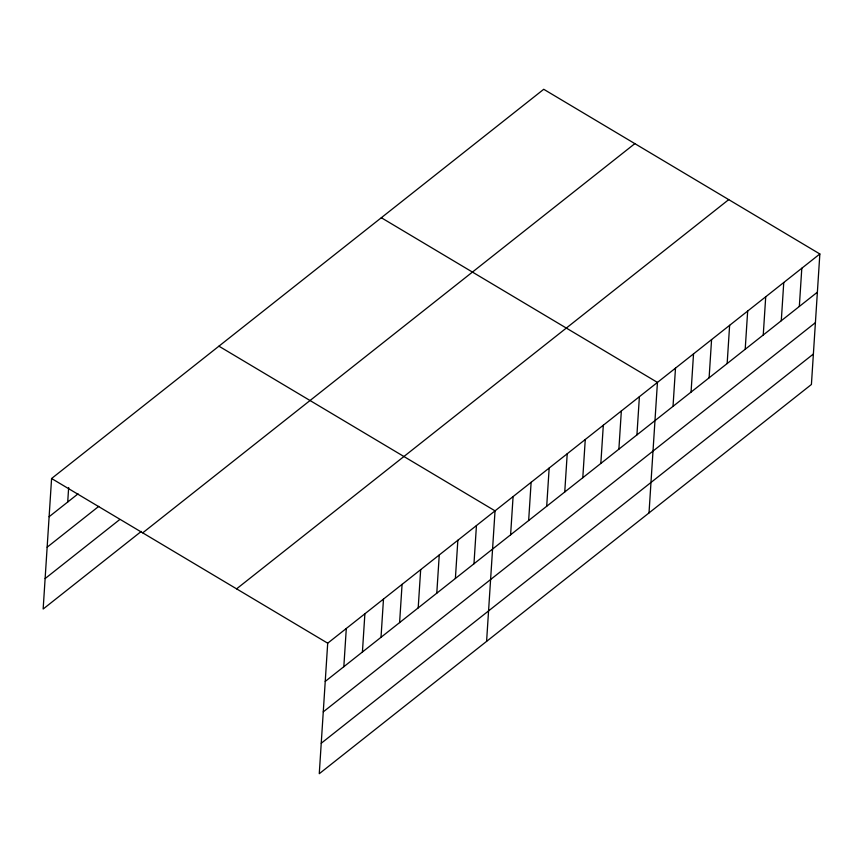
<?xml version="1.0" encoding="UTF-8"?>
<svg xmlns="http://www.w3.org/2000/svg" width="863" height="863" viewBox="0 0 863 863"><rect width="100%" height="100%" fill="white"/><g stroke="black" fill="none" stroke-linecap="round" stroke-linejoin="round"><path stroke-width="1.29" d="M819.85 253.97L327.703 643.194L319.267 773.712L811.414 384.488L819.85 253.97L543.733 89.288L51.586 478.512L43.15 609.03L141.273 531.425M67.713 502.029L68.652 487.53M343.83 666.711L346.3 628.491M362.417 652.007L364.887 613.787M381.014 637.304L383.485 599.084M399.601 622.601L402.072 584.38M418.199 607.897L420.669 569.677M436.786 593.194L439.256 554.963M455.384 578.49L457.854 540.26M473.97 563.787L476.441 525.556M486.592 641.371L495.038 510.853L218.922 346.182M510.605 534.812L513.086 496.581M528.652 520.54L531.123 482.309M546.7 506.268L549.17 468.037M564.747 491.996L567.218 453.776M582.795 477.724L585.265 439.504M600.831 463.453L603.313 425.232M618.879 449.181L621.349 410.961M636.926 434.909L639.397 396.689M649.008 512.935L657.444 382.417L381.327 217.735M673.021 406.365L675.492 368.145M691.058 392.093L693.528 353.873M709.106 377.821L711.576 339.601M727.153 363.55L729.623 325.329M745.201 349.278L747.671 311.058M763.248 335.006L765.718 296.786M781.285 320.734L783.755 282.514M799.332 306.462L801.803 268.242M49.115 516.732L78.037 493.863M47.152 547.196L98.792 506.344M45.124 578.566L119.482 519.753M142.708 532.859L634.855 143.636M236.591 588.846L728.728 199.623M325.232 681.414L817.38 292.19M323.269 711.867L815.406 322.654M321.241 743.248L813.378 354.035M51.586 478.512L327.703 643.194"/></g></svg>
